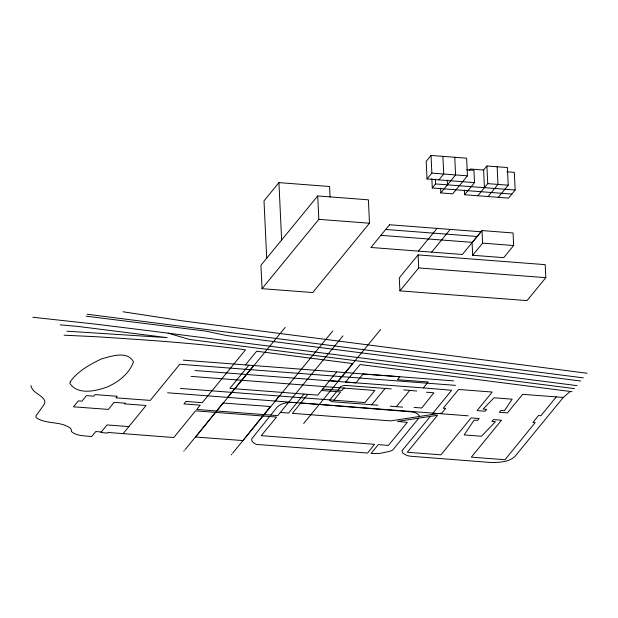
<?xml version="1.0" encoding="UTF-8"?>
<svg xmlns="http://www.w3.org/2000/svg" width="618" height="618" viewBox="0 0 618 618"><rect width="100%" height="100%" fill="white"/><g stroke="black" fill="none" stroke-linecap="round" stroke-linejoin="round"><path stroke-width="0.93" d="M419.367 416.501L419.39 415.968C417.258 411.936 411.743 411.997 407.772 411.557L300.75 402.982L292.399 413.342L390.661 420.873L441.847 413.056L445.64 408.413L443.23 408.235L458.61 389.464L492.206 392.036L477.057 410.615L485.2 411.233L486.652 409.379L483.075 409.101L493.998 397.791L512.16 399.182L504.45 410.715L500.874 410.437L499.352 412.291L507.424 412.909L522.635 394.338L563.292 397.428L570.252 391.464L572.013 391.681M455.528 385.362L179.807 364.257L150.267 400.402L115.89 397.845L117.188 396.262L95.002 394.616L93.751 396.146L86.435 395.613L81.947 401.182L78.301 400.904L73.519 406.822L108.42 409.417L114.06 402.364L125.145 403.191L124.635 403.894L146.103 405.485L128.884 426.598L107.053 424.945L100.873 432.492L107.277 433.118L107.833 432.438L173.758 437.544L195.551 410.846L276.555 417.057L261.26 435.651L374.5 444.327L367.633 453.048L259.583 444.628C255.674 445.57 248.336 440.472 253.334 436.88L269.587 416.524M216.563 410.97L222.936 403.013L270.313 406.513L263.855 414.57L196.702 409.448L200.209 405.161L183.932 403.909L185.964 401.43L202.24 402.681L245.531 349.819C196.416 343.129 146.891 340.07 97.451 336.795L64.087 335.195M215.412 412.368L195.628 437.042L242.982 440.564L262.689 415.991M270.761 415.095L277.235 407.015C282.264 402.063 290.367 402.248 296.972 402.697M322.696 389.031L337.822 390.167L340.881 386.35L344.921 385.377L391.302 388.907M570.252 391.464L360.116 364.543L345.578 382.048L423.407 387.911L428.189 381.986L397.459 379.715L399.815 376.748L363.029 374.006L355.976 382.874L195.11 370.545M418.788 418.131L392.77 449.989A19.367 7.192 -2.7 0 1 389.626 451.379L379.869 453.396L371.009 453.488L378.278 444.62L388.436 445.4L407.293 422.364L397.436 421.399L437.505 415.304L407.293 452.276L440.92 454.825L471.086 417.907L479.182 418.502L477.644 420.379L474.13 420.109L464.141 434.925L481.461 436.254L495.443 421.715L491.928 421.445L493.419 419.614L501.515 420.209L471.325 457.158L505.014 459.715L535.196 422.604L532.917 422.434L538.517 415.512L540.928 415.69L556.239 396.918M304.01 394.021L288.56 413.048L280.356 412.422M300.75 402.982L307.787 394.307M337.822 390.167L341.862 390.476L343.809 388.089L374.871 390.476L364.952 402.581L333.898 400.201L340.672 391.928L336.632 391.619L329.657 400.217L331.735 401.654L377.946 405.223M431.727 414.678L451.658 390.259L423.407 387.911M330.082 197.026L329.587 186.505L278.927 182.627L264.002 200.842L266.706 258.231M317.729 195.945L260.943 265.276L262.047 288.676L312.708 292.553L369.487 223.222L368.382 199.823L317.729 195.945L318.834 219.344L262.047 288.676M123.113 433.635L128.884 426.598M245.423 364.914L256.632 351.233L352.747 363.577L337.822 381.291L329.61 380.588M248.83 365.23L229.865 388.39L317.706 395.118L336.671 371.966M227.579 397.351L253.627 365.547M183.801 451.225L184.226 450.7M185.083 449.657L284.38 328.421M284.805 327.895L285.238 327.37M440.619 188.189L440.843 192.924L452.716 193.836L467.455 175.829L466.629 158.177L431.024 155.442L426.211 161.321L427.046 178.973L474.516 182.611L473.929 170.313L466.629 169.749M427.046 178.973L431.858 173.102L431.024 155.442M511.843 194.067L432.291 187.972L435.597 183.932L435.373 179.197M438.911 179.884L443.724 174.006L442.89 156.354M440.843 192.924L455.59 174.917L454.755 157.266M275.18 400.997L279.259 396.007M231.271 454.863L231.696 454.338M232.553 453.295L331.851 332.059M332.275 331.534L332.708 331.009M469.263 170.352L470.368 169.008L483.6 170.02L486.907 165.979L507.393 167.548L508.22 185.199L498.293 197.327M342.975 335.875L277.729 415.628L263.855 414.57M418.409 251.117L437.011 228.397M506.876 171.804L514.323 172.376L515.157 190.027L508.537 198.108L464.581 194.74L474.516 182.611M418.085 254.91L399.298 277.853L399.908 290.862L527.023 300.611L545.81 277.667L545.192 264.651L418.085 254.91L418.703 267.926L399.908 290.862M431.634 252.129L450.244 229.409M477.807 195.759L487.741 183.631L486.907 165.979M488.05 196.539L497.984 184.411L497.15 166.76M303.685 423.477L380.657 329.494M482.017 230.584L472.082 242.704L472.677 255.273L503.724 257.652L513.651 245.524L513.064 232.963L482.017 230.584L482.604 243.144L472.677 255.273M371.758 404.751L385.122 388.436M396.416 406.667L409.734 390.398L416.771 391.024M430.375 416.331L401.932 450.8L402.905 453.249L407.208 455.597L410.306 456.208L491.681 462.558C499.638 462.279 509.147 462.241 515.157 456.2L563.292 397.428M66.945 331.202L167.146 337.637L77.853 326.42L60.24 324.859M321.507 390.483L336.632 391.619M431.858 173.102L467.455 175.829M487.741 183.631L508.22 185.199M435.597 183.932L515.157 190.027M318.834 219.344L369.487 223.222M385.686 229.471L477.111 236.478M380.873 235.35L472.299 242.356M482.604 243.144L513.651 245.524M418.703 267.926L545.81 277.667M183.299 360.155L453.535 380.866M426.52 392.221L433.875 392.785L421.762 407.996L414.075 407.409M191.07 376.385L344.628 388.158M180.456 388.436L334.709 400.263M390.228 406.196L402.604 407.138M167.586 392.778L468.205 415.821M101.236 431.959L95.829 431.549L91.557 436.602C84.921 435.628 76.725 436.262 71.456 431.573C72.275 427.486 66.806 426.366 64.195 424.968C55.149 421.947 44.388 423.206 36.346 417.822L35.813 416.107L43.924 404.844L44.851 402.704L44.689 400.541C41.499 394.238 32.383 393.164 30.9 385.601M403.678 389.858L409.734 390.398M86.226 316.192L205.902 331.124L226.713 335.543L580.735 381.028M32.885 317.273L95.512 324.126L152.754 331.202L576.98 385.617M587.1 373.257L182.04 320.796L122.997 311.766M87.153 314.214L583.322 377.868M574.516 388.622L189.703 339.498L168.096 333.179M483.6 170.02L484.427 187.671M464.357 190.097L464.581 194.74M447.247 180.108L447.471 184.836M431.843 178.509L432.291 187.972M278.927 182.627L281.63 240.016M70.236 381.854L69.981 383.508C77.806 395.381 96.022 391.032 107.231 386.953C118.455 382.063 129.224 373.697 133.496 361.901C127.555 350.336 110.815 356.269 101.074 359.073C89.703 364.659 77.559 371.217 70.236 381.854M389.549 224.759L370.939 247.478L462.364 254.485L480.966 231.765L389.549 224.759"/></g></svg>
